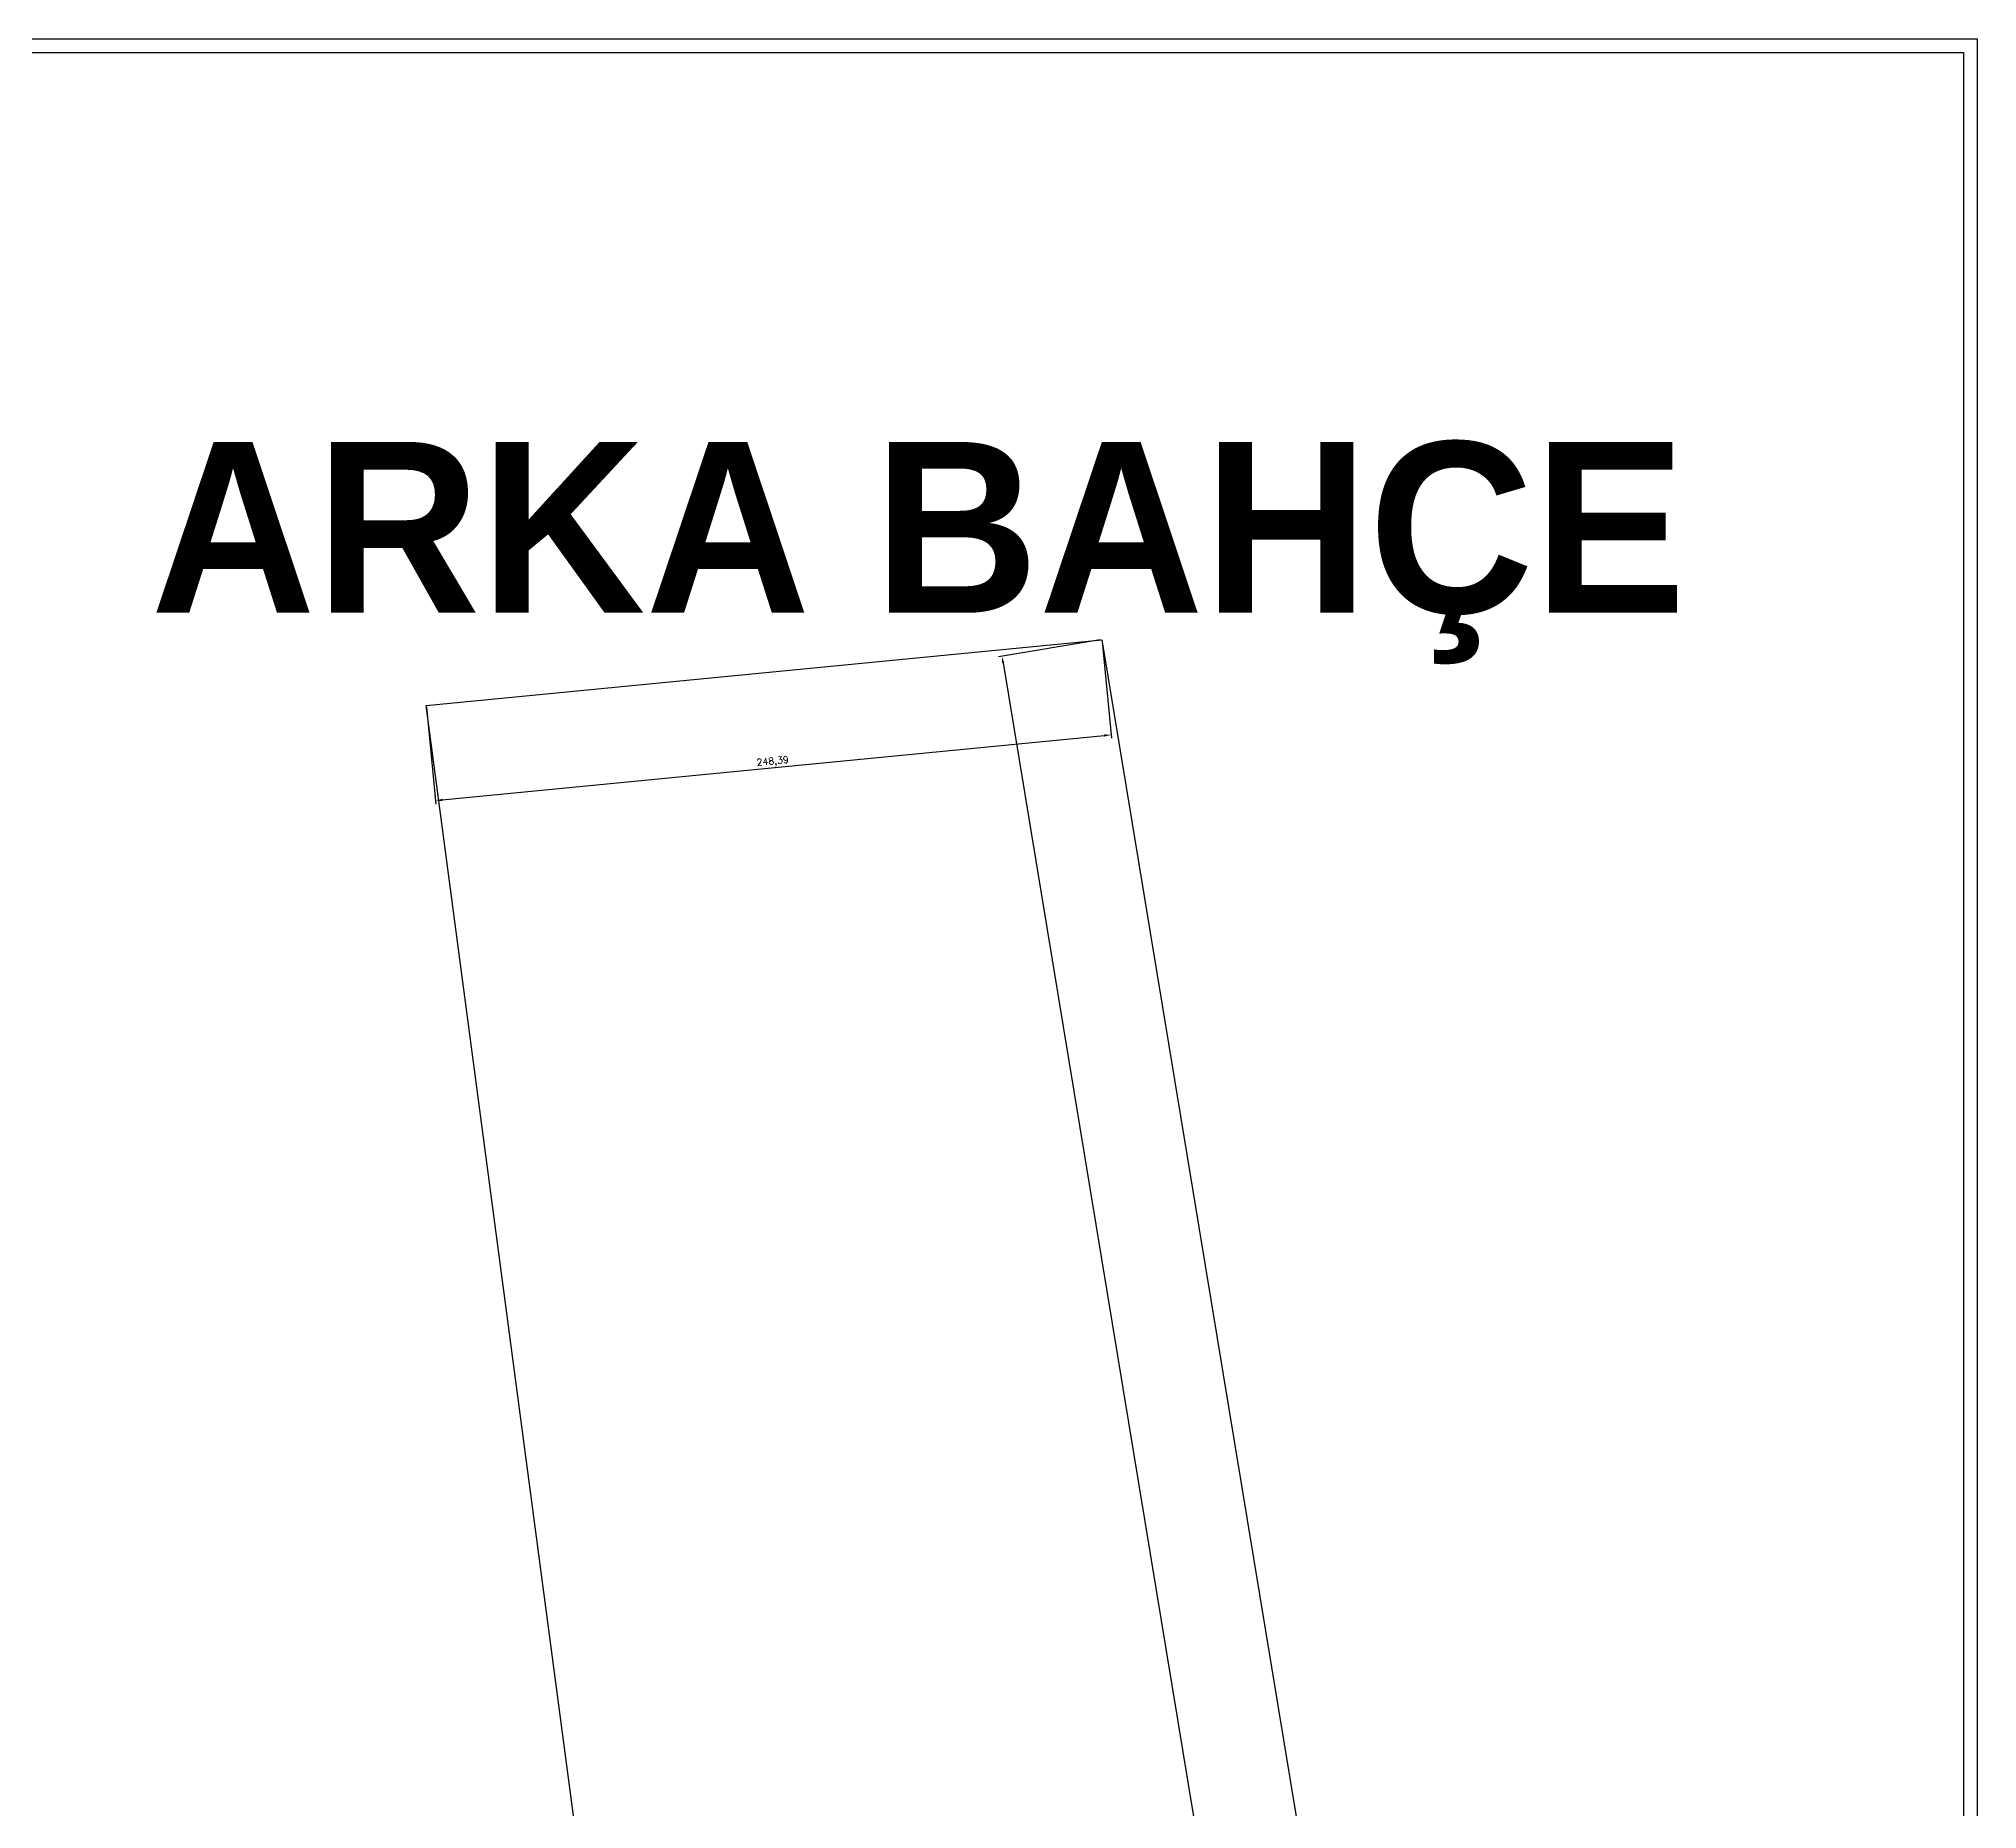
# Model space of a CAD drawing. Extents: x 24214 to 26635, y 31988 to 38688.
# Drawn here: x 25926 to 26635, y 38040 to 38688 of the extents above; entities that cross this region are included whole.
import ezdxf

# ---------------------------------------------------------------- set-up
doc = ezdxf.new("R2010")
doc.units = 0
doc.header["$MEASUREMENT"] = 0
doc.header["$PDMODE"] = 3
doc.header["$PDSIZE"] = -3
doc.layers.add('0_TESTO', color=7, linetype='Continuous')
doc.layers.add('Leica_3DDisto_2D', color=5, linetype='Continuous')
doc.styles.get("Standard").update_dxf_attribs({"font": 'simplex'})
doc.dimstyles.new('ISO-25', dxfattribs={"dimtxt": 2.5, "dimasz": 2.5, "dimexe": 1.25, "dimexo": 0.625, "dimtad": 1, "dimtxsty": 'Standard', "dimcen": 2.5, "dimadec": 0, "dimazin": 0, "dimtfac": 1, "dimtmove": 0, "dimatfit": 3, "dimfxl": 1, "dimarcsym": 0})

# ---------------------------------------------------------------- blocks, each defined once
blk = doc.blocks.new('A$C6AA29D1F')
at = {"color": 3, "linetype": 'ByBlock'}
blk.add_line((42.1, 30.9), (0, 1240.42), dxfattribs=at)
at = {"layer": 'Leica_3DDisto_2D', "color": 3}
for p, q in [((0, 1240.42), (248.39, 1240.42)), ((248.39, 1240.42), (331.21, 0))]:
    blk.add_line(p, q, dxfattribs=at)
blk = doc.blocks.new('*D457')
at = {"color": 0, "linetype": 'ByBlock', "lineweight": -2, "ltscale": 5, "transparency": 33554636}
for p, q in [((26314.06, 38468.27), (26276.88, 38462.12)), ((26278.52, 38459.86), (26480.3, 37238.23)), ((26516.66, 37241.71), (26479.48, 37235.56))]:
    blk.add_line(p, q, dxfattribs=at)
at = {"color": 0, "transparency": 33554636}
for points in [[(26278.93, 38459.93), (26278.11, 38459.79), (26278.11, 38462.33)], [(26479.89, 37238.17), (26480.71, 37238.3), (26480.71, 37235.77)]]:
    blk.add_solid(points, dxfattribs=at)
at = {"layer": 'Defpoints', "color": 0, "transparency": 33554636}
for p in [(26314.68, 38468.37), (26517.28, 37241.81), (26480.71, 37235.77)]:
    blk.add_point(p, dxfattribs=at)
at = {"color": 0, "transparency": 33554636, "insert": (26381.5, 37849.39), "char_height": 2.5, "attachment_point": 5, "rotation": 279.37933}
blk.add_mtext('1243,18', dxfattribs=at)
blk = doc.blocks.new('*D459')
at = {"color": 0, "linetype": 'ByBlock', "lineweight": -2, "ltscale": 5, "transparency": 33554636}
for p, q in [((26314.74, 38467.75), (26318.19, 38432.32)), ((26067.52, 38443.68), (26070.97, 38408.26)), ((26073.33, 38409.74), (26315.58, 38433.32))]:
    blk.add_line(p, q, dxfattribs=at)
at = {"color": 0, "transparency": 33554636}
for points in [[(26315.62, 38432.91), (26315.54, 38433.74), (26318.07, 38433.57)], [(26073.29, 38410.16), (26073.37, 38409.33), (26070.85, 38409.5)]]:
    blk.add_solid(points, dxfattribs=at)
at = {"layer": 'Defpoints', "color": 0, "transparency": 33554636}
for p in [(26314.68, 38468.37), (26067.46, 38444.3), (26318.07, 38433.57)]:
    blk.add_point(p, dxfattribs=at)
at = {"color": 0, "transparency": 33554636, "insert": (26194.25, 38423.64), "char_height": 2.5, "attachment_point": 5, "rotation": 5.55949}
blk.add_mtext('248,39', dxfattribs=at)

msp = doc.modelspace()

# ---------------------------------------------------------------- linework, layer by layer
at = {"linetype": 'ByBlock', "transparency": 33554636}
for points in [[(24215, 38688.22422), (26635, 38688.22422), (26635, 37088.22422), (24215, 37088.22422)], [(24220, 38683.22422), (26630, 38683.22422), (26630, 37093.22422), (24220, 37093.22422)]]:
    msp.add_lwpolyline(points, close=True, dxfattribs=at)

# ---------------------------------------------------------------- block references
at = {"linetype": 'ByBlock', "transparency": 33554636, "rotation": 5.559489995585138}
msp.add_blockref('A$C6AA29D1F', (26187.62834, 37209.71963), dxfattribs=at)

# ---------------------------------------------------------------- texts
at = {"layer": '0_TESTO', "linetype": 'Continuous', "insert": (25966.5963, 38540.71246), "char_height": 62.5, "attachment_point": 1}
msp.add_mtext_dynamic_manual_height_columns('\\pxql;\\fCentury Gothic|b1|i0;ARKA BAHÇE', width=622.1998145, gutter_width=31.25, heights=[0], dxfattribs=at).dxf.set("width", 1458.1998145)

# ---------------------------------------------------------------- dimensions: what is measured, and where the dimension line sits
at = {"color": 1, "linetype": 'ByBlock', "ltscale": 5, "transparency": 33554636}
for p1, p2, distance, picture, middle in [((26067.45742, 38444.30487), (26314.67903, 38468.3687), -34.96788, '*D459', (26194.25117, 38423.63654)), ((26314.67903, 38468.3687), (26517.28038, 37241.807), -37.06475, '*D457', (26381.49532, 37849.39178))]:
    dim = msp.add_aligned_dim(p1=p1, p2=p2, distance=distance, dimstyle='ISO-25', dxfattribs=at)
    dim.commit()
    dim.dimension.update_dxf_attribs({"geometry": picture, "text_midpoint": middle})

doc.saveas('drawing.dxf')
